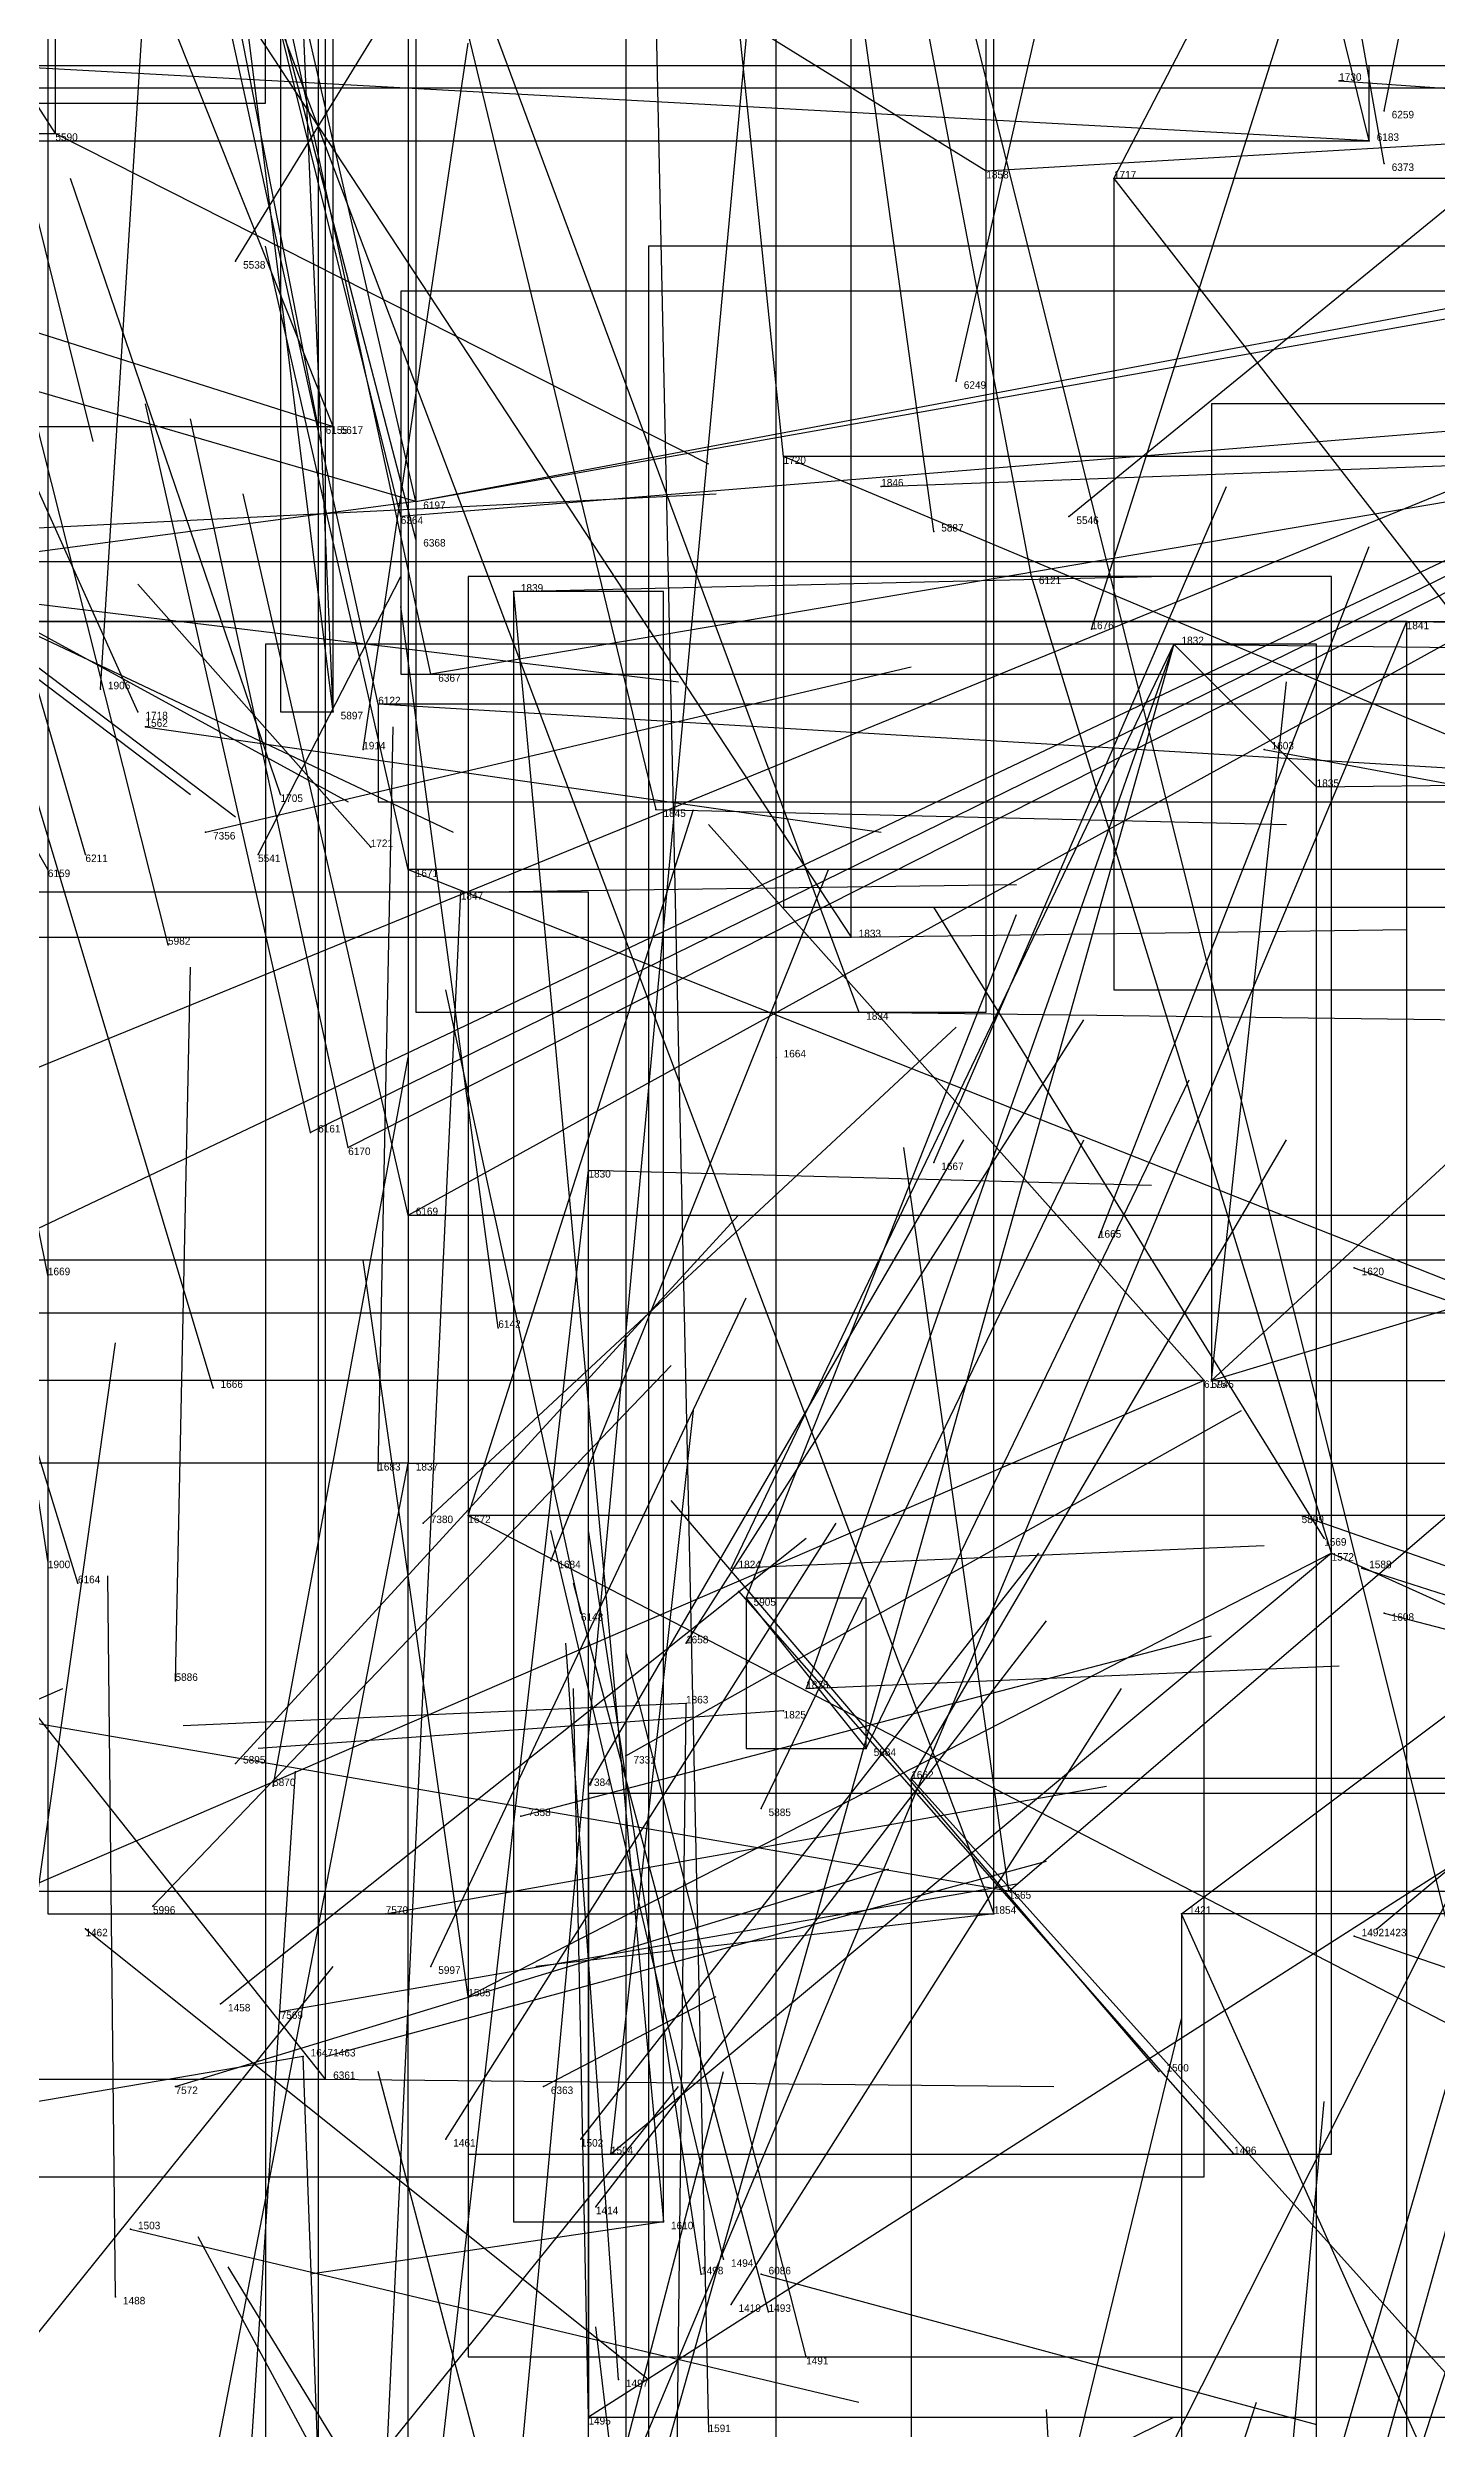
# Model space of a CAD drawing. Extents: x 59.1 to 70.8, y 600.3 to 605.1.
# Drawn here: x 67.501 to 67.686, y 603.9315 to 604.2484 of the extents above; entities that cross this region are included whole.
import ezdxf

# ---------------------------------------------------------------- set-up
doc = ezdxf.new("R2010")
doc.units = 0
for name, color, linetype in [('Clients', 3, 'CONTINUOUS'), ('Facilities', 3, 'CONTINUOUS'), ('Facilities_lines', 3, 'CONTINUOUS'), ('Min_max_boxes', 1, 'CONTINUOUS'), ('Normals', 1, 'CONTINUOUS'), ('Source_points', 5, 'CONTINUOUS'), ('Text', 3, 'CONTINUOUS')]:
    doc.layers.add(name, color=color, linetype=linetype)

msp = doc.modelspace()

# ---------------------------------------------------------------- linework, layer by layer
at = {"layer": 'Clients', "color": 5}
for p in [(67.626, 604.232, 448.669), (67.539, 604.198, 454.106), (67.599, 604.194, 452.53), (67.548, 604.186, 453.704), (67.55, 604.183, 453.836), (67.632, 604.178, 453.528), (67.682, 604.172, 448.595), (67.552, 604.165, 453.643), (67.545, 604.161, 453.554), (67.67, 604.15, 448.67), (67.582, 604.147, 448.517), (67.556, 604.136, 448.604), (67.608, 604.13, 448.652), (67.609, 604.12, 448.551), (67.536, 604.104, 453.734), (67.541, 604.102, 453.667), (67.573, 604.099, 448.597), (67.549, 604.06, 448.599), (67.592, 604.046, 448.539), (67.602, 604.03, 448.551), (67.586, 604.028, 448.605), (67.61, 604.022, 453.252), (67.616, 604.018, 452.025), (67.627, 604, 448.613), (67.652, 604, 451.957), (67.557, 603.989, 453.16), (67.535, 603.981, 448.577), (67.576, 603.968, 453.025), (67.583, 603.959, 448.525), (67.573, 603.933, 452.696)]:
    msp.add_point(p, dxfattribs=at)
at = {"layer": 'Facilities', "color": 3}
for p in [(67.673, 604.244, 452.931), (67.679, 604.24, 456.631), (67.502, 604.237, 454.388), (67.677, 604.236, 453.695), (67.679, 604.233, 453.54), (67.643, 604.231, 452.584), (67.526, 604.22, 455.859), (67.622, 604.204, 456.636), (67.537, 604.198, 453.641), (67.55, 604.188, 453.77), (67.612, 604.19, 448.672), (67.637, 604.186, 455.805), (67.619, 604.184, 453.448), (67.563, 604.176, 448.56), (67.64, 604.171, 452.465), (67.651, 604.169, 448.61), (67.508, 604.163, 449.257), (67.513, 604.16, 452.605), (67.539, 604.16, 453.466), (67.514, 604.158, 453.138), (67.543, 604.155, 449.267), (67.663, 604.155, 452.857), (67.532, 604.149, 452.535), (67.522, 604.144, 461.278), (67.506, 604.141, 453.944), (67.529, 604.141, 455.865), (67.544, 604.142, 452.839), (67.501, 604.139, 457.564), (67.549, 604.139, 452.462), (67.517, 604.129, 453.873), (67.598, 604.114, 452.38), (67.619, 604.1, 452.252), (67.549, 604.093, 453.598), (67.641, 604.09, 452.181), (67.501, 604.085, 452.452), (67.675, 604.086, 452.903), (67.561, 604.078, 453.465), (67.655, 604.071, 457.826), (67.656, 604.071, 453.343), (67.523, 604.07, 452.384), (67.545, 604.059, 452.31), (67.551, 604.052, 460.897), (67.557, 604.053, 452.238), (67.668, 604.053, 453.273), (67.671, 604.05, 453.208), (67.501, 604.047, 449.166), (67.568, 604.047, 452.167), (67.672, 604.048, 453.142), (67.676, 604.046, 452.878), (67.505, 604.044, 453.506), (67.594, 604.042, 453.321), (67.572, 604.04, 457.8), (67.679, 604.04, 452.812), (67.586, 604.036, 452.096), (67.518, 604.031, 453.368), (67.599, 604.027, 448.508), (67.526, 604.02, 453.3), (67.578, 604.021, 461.075), (67.531, 604.017, 453.232), (67.573, 604.017, 460.856), (67.596, 604.014, 453.254), (67.564, 604.013, 461.201), (67.515, 604.001, 453.326), (67.629, 604.003, 453.114), (67.506, 603.998, 452.288), (67.546, 604, 461.331), (67.678, 603.998, 451.98), (67.675, 603.997, 452.87), (67.552, 603.993, 453.277), (67.524, 603.988, 452.214), (67.532, 603.987, 461.458), (67.538, 603.981, 452.141), (67.649, 603.979, 452.849), (67.518, 603.977, 461.585), (67.538, 603.978, 454.902), (67.567, 603.977, 455.964), (67.554, 603.97, 452.071), (67.572, 603.97, 453.092), (67.659, 603.968, 452.975), (67.574, 603.961, 451.998), (67.512, 603.958, 453.096), (67.591, 603.954, 452.888), (67.588, 603.952, 452.954), (67.596, 603.952, 457.728), (67.51, 603.949, 452.518), (67.592, 603.948, 451.93), (67.597, 603.947, 452.824), (67.602, 603.941, 452.69), (67.577, 603.938, 452.548)]:
    msp.add_point(p, dxfattribs=at)
at = {"layer": 'Facilities_lines', "color": 3}
for p, q in [((67.393, 604.457, 448.368), (67.608, 604.13, 448.652)), ((67.578, 604.436, 448.602), (67.589, 603.931, 448.48)), ((67.578, 604.436, 448.602), (67.722, 603.86, 448.66)), ((67.502, 604.237, 454.388), (67.41, 604.38, 454.617)), ((67.501, 604.333, 448.516), (67.627, 604, 448.613)), ((67.539, 604.16, 453.466), (67.532, 604.321, 454.28)), ((67.538, 603.978, 454.902), (67.274, 604.31, 455.109)), ((67.537, 603.637, 448.45), (67.598, 604.292, 448.657)), ((67.55, 604.279, 448.488), (67.609, 604.12, 448.551)), ((67.55, 604.279, 448.488), (67.582, 604.147, 448.517)), ((67.55, 604.279, 448.488), (67.626, 604.232, 448.669)), ((67.315, 604.269, 454.536), (67.539, 604.198, 454.106)), ((67.549, 604.093, 453.598), (67.836, 604.251, 453.868)), ((67.826, 604.246, 453.934), (67.459, 604.096, 453.783)), ((67.826, 604.246, 453.934), (67.476, 604.08, 453.713)), ((67.677, 604.236, 453.695), (67.494, 604.246, 454.457)), ((67.826, 604.246, 453.934), (67.536, 604.104, 453.734)), ((67.826, 604.246, 453.934), (67.541, 604.102, 453.667)), ((67.55, 604.188, 453.77), (67.844, 604.243, 453.736)), ((67.55, 604.188, 453.77), (67.371, 604.24, 454.396)), ((67.55, 604.188, 453.77), (67.849, 604.241, 453.799)), ((67.643, 604.231, 452.584), (67.727, 604.123, 452.686)), ((67.581, 603.612, 448.53), (67.779, 604.222, 448.678)), ((67.794, 604.206, 453.577), (67.548, 604.186, 453.704)), ((67.794, 604.206, 453.577), (67.552, 604.165, 453.643)), ((67.656, 604.071, 453.343), (67.797, 604.201, 453.773)), ((67.742, 604.134, 452.586), (67.599, 604.194, 452.53)), ((67.55, 604.188, 453.77), (67.43, 604.172, 453.792)), ((67.55, 604.188, 453.77), (67.55, 604.183, 453.836)), ((67.563, 604.176, 448.56), (67.583, 603.959, 448.525)), ((67.672, 604.048, 453.142), (67.632, 604.178, 453.528)), ((67.531, 603.812, 448.486), (67.682, 604.172, 448.595)), ((67.651, 604.169, 448.61), (67.53, 603.739, 448.45)), ((67.651, 604.169, 448.61), (67.592, 604.046, 448.539)), ((67.651, 604.169, 448.61), (67.602, 604.03, 448.551)), ((67.651, 604.169, 448.61), (67.67, 604.15, 448.67)), ((67.581, 603.612, 448.53), (67.742, 604.165, 448.67)), ((67.763, 604.148, 453.381), (67.545, 604.161, 453.554)), ((67.549, 604.139, 452.462), (67.749, 604.06, 452.445)), ((67.541, 603.819, 448.504), (67.556, 604.136, 448.604)), ((67.656, 604.071, 453.343), (67.759, 604.102, 453.422)), ((67.541, 603.819, 448.504), (67.573, 604.099, 448.597)), ((67.629, 604.003, 453.114), (67.727, 604.087, 452.644)), ((67.655, 604.071, 457.826), (67.409, 603.965, 457.888)), ((67.456, 603.58, 448.463), (67.549, 604.06, 448.599)), ((67.557, 604.053, 452.238), (67.773, 603.941, 452.333)), ((67.672, 604.048, 453.142), (67.557, 603.989, 453.16)), ((67.672, 604.048, 453.142), (67.576, 603.968, 453.025)), ((67.594, 604.042, 453.321), (67.61, 604.022, 453.252)), ((67.629, 604.003, 453.114), (67.455, 604.033, 453.288)), ((67.581, 603.612, 448.53), (67.586, 604.028, 448.605)), ((67.803, 603.81, 451.97), (67.616, 604.018, 452.025)), ((67.703, 604.016, 452.677), (67.573, 603.933, 452.696)), ((67.754, 603.773, 452.006), (67.652, 604, 451.957)), ((67.541, 603.819, 448.504), (67.535, 603.981, 448.577))]:
    msp.add_line(p, q, dxfattribs=at)
at = {"layer": 'Min_max_boxes', "color": 1}
for p, q in [((67.608, 604.13, 448.368), (67.608, 604.457, 448.368)), ((67.608, 604.13, 448.652), (67.608, 604.457, 448.652)), ((67.578, 604.436, 448.48), (67.578, 603.86, 448.48)), ((67.578, 604.436, 448.66), (67.578, 603.86, 448.66)), ((67.502, 604.237, 454.388), (67.502, 604.38, 454.388)), ((67.502, 604.237, 454.617), (67.502, 604.38, 454.617)), ((67.55, 604.374, 448.445), (67.55, 604.12, 448.445)), ((67.55, 604.374, 448.669), (67.55, 604.12, 448.669)), ((67.626, 604.12, 448.445), (67.626, 604.374, 448.445)), ((67.626, 604.12, 448.669), (67.626, 604.374, 448.669)), ((67.539, 604.198, 454.106), (67.539, 604.351, 454.106)), ((67.539, 604.198, 454.536), (67.539, 604.351, 454.536)), ((67.501, 604.333, 448.516), (67.501, 604, 448.516)), ((67.501, 604.333, 448.613), (67.501, 604, 448.613)), ((67.627, 604, 448.516), (67.627, 604.333, 448.516)), ((67.627, 604, 448.613), (67.627, 604.333, 448.613)), ((67.53, 604.241, 454.187), (67.53, 604.321, 454.187)), ((67.53, 604.241, 454.321), (67.53, 604.321, 454.321)), ((67.532, 604.321, 453.466), (67.532, 604.16, 453.466)), ((67.532, 604.321, 454.28), (67.532, 604.16, 454.28)), ((67.539, 604.16, 453.466), (67.539, 604.321, 453.466)), ((67.539, 604.16, 454.28), (67.539, 604.321, 454.28)), ((67.538, 603.978, 454.902), (67.538, 604.31, 454.902)), ((67.538, 603.978, 455.109), (67.538, 604.31, 455.109)), ((67.537, 604.292, 448.45), (67.537, 603.637, 448.45)), ((67.537, 604.292, 448.657), (67.537, 603.637, 448.657)), ((67.598, 603.637, 448.45), (67.598, 604.292, 448.45)), ((67.598, 603.637, 448.657), (67.598, 604.292, 448.657)), ((67.549, 604.251, 453.598), (67.549, 604.093, 453.598)), ((67.549, 604.251, 453.868), (67.549, 604.093, 453.868)), ((67.826, 604.246, 453.667), (67.459, 604.246, 453.667)), ((67.826, 604.246, 453.934), (67.459, 604.246, 453.934)), ((67.677, 604.246, 453.695), (67.494, 604.246, 453.695)), ((67.677, 604.246, 454.457), (67.494, 604.246, 454.457)), ((67.677, 604.236, 453.695), (67.677, 604.246, 453.695)), ((67.677, 604.236, 454.457), (67.677, 604.246, 454.457)), ((67.677, 604.246, 453.695), (67.677, 604.246, 454.457)), ((67.849, 604.243, 453.736), (67.371, 604.243, 453.736)), ((67.849, 604.243, 454.396), (67.371, 604.243, 454.396)), ((67.368, 604.241, 454.187), (67.53, 604.241, 454.187)), ((67.368, 604.241, 454.321), (67.53, 604.241, 454.321)), ((67.53, 604.241, 454.187), (67.53, 604.241, 454.321)), ((67.41, 604.237, 454.388), (67.502, 604.237, 454.388)), ((67.41, 604.237, 454.617), (67.502, 604.237, 454.617)), ((67.494, 604.236, 453.695), (67.677, 604.236, 453.695)), ((67.494, 604.236, 454.457), (67.677, 604.236, 454.457)), ((67.502, 604.237, 454.388), (67.502, 604.237, 454.617)), ((67.677, 604.236, 453.695), (67.677, 604.236, 454.457)), ((67.727, 604.231, 452.584), (67.643, 604.231, 452.584)), ((67.643, 604.231, 452.584), (67.643, 604.123, 452.584)), ((67.727, 604.231, 452.686), (67.643, 604.231, 452.686)), ((67.643, 604.231, 452.686), (67.643, 604.123, 452.686)), ((67.643, 604.231, 452.584), (67.643, 604.231, 452.686)), ((67.81, 604.222, 448.53), (67.581, 604.222, 448.53)), ((67.581, 604.222, 448.53), (67.581, 603.612, 448.53)), ((67.81, 604.222, 448.678), (67.581, 604.222, 448.678)), ((67.581, 604.222, 448.678), (67.581, 603.612, 448.678)), ((67.581, 604.222, 448.53), (67.581, 604.222, 448.678)), ((67.825, 604.216, 453.577), (67.548, 604.216, 453.577)), ((67.548, 604.216, 453.577), (67.548, 604.165, 453.577)), ((67.825, 604.216, 453.78), (67.548, 604.216, 453.78)), ((67.548, 604.216, 453.78), (67.548, 604.165, 453.78)), ((67.548, 604.216, 453.577), (67.548, 604.216, 453.78)), ((67.797, 604.201, 453.343), (67.656, 604.201, 453.343)), ((67.656, 604.201, 453.343), (67.656, 604.071, 453.343)), ((67.797, 604.201, 453.773), (67.656, 604.201, 453.773)), ((67.656, 604.201, 453.773), (67.656, 604.071, 453.773)), ((67.656, 604.201, 453.343), (67.656, 604.201, 453.773)), ((67.315, 604.198, 454.106), (67.539, 604.198, 454.106)), ((67.315, 604.198, 454.536), (67.539, 604.198, 454.536)), ((67.539, 604.198, 454.106), (67.539, 604.198, 454.536)), ((67.742, 604.194, 452.53), (67.599, 604.194, 452.53)), ((67.599, 604.194, 452.53), (67.599, 604.134, 452.53)), ((67.742, 604.194, 452.586), (67.599, 604.194, 452.586)), ((67.599, 604.194, 452.586), (67.599, 604.134, 452.586)), ((67.599, 604.194, 452.53), (67.599, 604.194, 452.586)), ((67.391, 604.18, 453.675), (67.876, 604.18, 453.675)), ((67.391, 604.18, 454.215), (67.876, 604.18, 454.215)), ((67.672, 604.178, 453.025), (67.557, 604.178, 453.025)), ((67.557, 604.178, 453.025), (67.557, 603.968, 453.025)), ((67.672, 604.178, 453.528), (67.557, 604.178, 453.528)), ((67.557, 604.178, 453.528), (67.557, 603.968, 453.528)), ((67.557, 604.178, 453.025), (67.557, 604.178, 453.528)), ((67.583, 604.176, 448.525), (67.563, 604.176, 448.525)), ((67.563, 604.176, 448.525), (67.563, 603.959, 448.525)), ((67.583, 604.176, 448.56), (67.563, 604.176, 448.56)), ((67.563, 604.176, 448.56), (67.563, 603.959, 448.56)), ((67.563, 604.176, 448.525), (67.563, 604.176, 448.56)), ((67.583, 603.959, 448.525), (67.583, 604.176, 448.525)), ((67.583, 603.959, 448.56), (67.583, 604.176, 448.56)), ((67.583, 604.176, 448.525), (67.583, 604.176, 448.56)), ((67.672, 603.968, 453.025), (67.672, 604.178, 453.025)), ((67.672, 603.968, 453.528), (67.672, 604.178, 453.528)), ((67.672, 604.178, 453.025), (67.672, 604.178, 453.528)), ((67.682, 604.172, 448.486), (67.139, 604.172, 448.486)), ((67.682, 604.172, 448.595), (67.139, 604.172, 448.595)), ((67.371, 604.172, 453.736), (67.849, 604.172, 453.736)), ((67.371, 604.172, 454.396), (67.849, 604.172, 454.396)), ((67.682, 603.812, 448.486), (67.682, 604.172, 448.486)), ((67.682, 603.812, 448.595), (67.682, 604.172, 448.595)), ((67.682, 604.172, 448.486), (67.682, 604.172, 448.595)), ((67.67, 604.169, 448.45), (67.53, 604.169, 448.45)), ((67.53, 604.169, 448.45), (67.53, 603.739, 448.45)), ((67.67, 604.169, 448.67), (67.53, 604.169, 448.67)), ((67.53, 604.169, 448.67), (67.53, 603.739, 448.67)), ((67.53, 604.169, 448.45), (67.53, 604.169, 448.67)), ((67.67, 603.739, 448.45), (67.67, 604.169, 448.45)), ((67.67, 603.739, 448.67), (67.67, 604.169, 448.67)), ((67.67, 604.169, 448.45), (67.67, 604.169, 448.67)), ((67.548, 604.165, 453.577), (67.825, 604.165, 453.577)), ((67.548, 604.165, 453.78), (67.825, 604.165, 453.78)), ((67.548, 604.165, 453.577), (67.548, 604.165, 453.78)), ((67.532, 604.16, 453.466), (67.539, 604.16, 453.466)), ((67.532, 604.16, 454.28), (67.539, 604.16, 454.28)), ((67.532, 604.16, 453.466), (67.532, 604.16, 454.28)), ((67.539, 604.16, 453.466), (67.539, 604.16, 454.28)), ((67.763, 604.161, 453.381), (67.545, 604.161, 453.381)), ((67.545, 604.161, 453.381), (67.545, 604.148, 453.381)), ((67.763, 604.161, 453.554), (67.545, 604.161, 453.554)), ((67.545, 604.161, 453.554), (67.545, 604.148, 453.554)), ((67.545, 604.161, 453.381), (67.545, 604.161, 453.554)), ((67.545, 604.148, 453.381), (67.763, 604.148, 453.381)), ((67.545, 604.148, 453.554), (67.763, 604.148, 453.554)), ((67.545, 604.148, 453.381), (67.545, 604.148, 453.554)), ((67.749, 604.139, 452.445), (67.549, 604.139, 452.445)), ((67.549, 604.139, 452.445), (67.549, 604.06, 452.445)), ((67.749, 604.139, 452.462), (67.549, 604.139, 452.462)), ((67.549, 604.139, 452.462), (67.549, 604.06, 452.462)), ((67.549, 604.139, 452.445), (67.549, 604.139, 452.462)), ((67.573, 604.136, 448.491), (67.324, 604.136, 448.491)), ((67.573, 604.136, 448.604), (67.324, 604.136, 448.604)), ((67.573, 603.788, 448.491), (67.573, 604.136, 448.491)), ((67.573, 603.788, 448.604), (67.573, 604.136, 448.604)), ((67.573, 604.136, 448.491), (67.573, 604.136, 448.604)), ((67.599, 604.134, 452.53), (67.742, 604.134, 452.53)), ((67.599, 604.134, 452.586), (67.742, 604.134, 452.586)), ((67.599, 604.134, 452.53), (67.599, 604.134, 452.586)), ((67.393, 604.13, 448.368), (67.608, 604.13, 448.368)), ((67.393, 604.13, 448.652), (67.608, 604.13, 448.652)), ((67.608, 604.13, 448.368), (67.608, 604.13, 448.652)), ((67.643, 604.123, 452.584), (67.727, 604.123, 452.584)), ((67.643, 604.123, 452.686), (67.727, 604.123, 452.686)), ((67.643, 604.123, 452.584), (67.643, 604.123, 452.686)), ((67.55, 604.12, 448.445), (67.626, 604.12, 448.445)), ((67.55, 604.12, 448.669), (67.626, 604.12, 448.669)), ((67.55, 604.12, 448.445), (67.55, 604.12, 448.669)), ((67.626, 604.12, 448.445), (67.626, 604.12, 448.669)), ((67.549, 604.093, 453.598), (67.836, 604.093, 453.598)), ((67.549, 604.093, 453.868), (67.836, 604.093, 453.868)), ((67.549, 604.093, 453.598), (67.549, 604.093, 453.868)), ((67.727, 604.087, 452.644), (67.455, 604.087, 452.644)), ((67.727, 604.087, 453.288), (67.455, 604.087, 453.288)), ((67.459, 604.08, 453.667), (67.826, 604.08, 453.667)), ((67.459, 604.08, 453.934), (67.826, 604.08, 453.934)), ((67.655, 604.071, 457.826), (67.409, 604.071, 457.826)), ((67.655, 604.071, 457.888), (67.409, 604.071, 457.888)), ((67.655, 603.965, 457.826), (67.655, 604.071, 457.826)), ((67.655, 603.965, 457.888), (67.655, 604.071, 457.888)), ((67.655, 604.071, 457.826), (67.655, 604.071, 457.888)), ((67.656, 604.071, 453.343), (67.797, 604.071, 453.343)), ((67.656, 604.071, 453.773), (67.797, 604.071, 453.773)), ((67.656, 604.071, 453.343), (67.656, 604.071, 453.773)), ((67.549, 604.06, 448.463), (67.279, 604.06, 448.463)), ((67.549, 604.06, 448.599), (67.279, 604.06, 448.599)), ((67.549, 603.58, 448.463), (67.549, 604.06, 448.463)), ((67.549, 603.58, 448.599), (67.549, 604.06, 448.599)), ((67.549, 604.06, 448.463), (67.549, 604.06, 448.599)), ((67.549, 604.06, 452.445), (67.749, 604.06, 452.445)), ((67.549, 604.06, 452.462), (67.749, 604.06, 452.462)), ((67.549, 604.06, 452.445), (67.549, 604.06, 452.462)), ((67.773, 604.053, 452.238), (67.557, 604.053, 452.238)), ((67.557, 604.053, 452.238), (67.557, 603.941, 452.238)), ((67.773, 604.053, 452.333), (67.557, 604.053, 452.333)), ((67.557, 604.053, 452.333), (67.557, 603.941, 452.333)), ((67.557, 604.053, 452.238), (67.557, 604.053, 452.333)), ((67.61, 604.042, 453.252), (67.594, 604.042, 453.252)), ((67.594, 604.042, 453.252), (67.594, 604.022, 453.252)), ((67.61, 604.042, 453.321), (67.594, 604.042, 453.321)), ((67.594, 604.042, 453.321), (67.594, 604.022, 453.321)), ((67.594, 604.042, 453.252), (67.594, 604.042, 453.321)), ((67.61, 604.022, 453.252), (67.61, 604.042, 453.252)), ((67.61, 604.022, 453.321), (67.61, 604.042, 453.321)), ((67.61, 604.042, 453.252), (67.61, 604.042, 453.321)), ((67.594, 604.022, 453.252), (67.61, 604.022, 453.252)), ((67.594, 604.022, 453.321), (67.61, 604.022, 453.321)), ((67.594, 604.022, 453.252), (67.594, 604.022, 453.321)), ((67.61, 604.022, 453.252), (67.61, 604.022, 453.321)), ((67.803, 604.018, 451.97), (67.616, 604.018, 451.97)), ((67.616, 604.018, 451.97), (67.616, 603.81, 451.97)), ((67.803, 604.018, 452.025), (67.616, 604.018, 452.025)), ((67.616, 604.018, 452.025), (67.616, 603.81, 452.025)), ((67.616, 604.018, 451.97), (67.616, 604.018, 452.025)), ((67.703, 604.016, 452.677), (67.573, 604.016, 452.677)), ((67.573, 604.016, 452.677), (67.573, 603.933, 452.677)), ((67.703, 604.016, 452.696), (67.573, 604.016, 452.696)), ((67.573, 604.016, 452.696), (67.573, 603.933, 452.696)), ((67.573, 604.016, 452.677), (67.573, 604.016, 452.696)), ((67.455, 604.003, 452.644), (67.727, 604.003, 452.644)), ((67.455, 604.003, 453.288), (67.727, 604.003, 453.288)), ((67.501, 604, 448.516), (67.627, 604, 448.516)), ((67.501, 604, 448.613), (67.627, 604, 448.613)), ((67.501, 604, 448.516), (67.501, 604, 448.613)), ((67.627, 604, 448.516), (67.627, 604, 448.613)), ((67.754, 604, 451.957), (67.652, 604, 451.957)), ((67.652, 604, 451.957), (67.652, 603.773, 451.957)), ((67.754, 604, 452.006), (67.652, 604, 452.006)), ((67.652, 604, 452.006), (67.652, 603.773, 452.006)), ((67.652, 604, 451.957), (67.652, 604, 452.006)), ((67.274, 603.978, 454.902), (67.538, 603.978, 454.902)), ((67.274, 603.978, 455.109), (67.538, 603.978, 455.109)), ((67.538, 603.978, 454.902), (67.538, 603.978, 455.109)), ((67.557, 603.968, 453.025), (67.672, 603.968, 453.025)), ((67.557, 603.968, 453.528), (67.672, 603.968, 453.528)), ((67.557, 603.968, 453.025), (67.557, 603.968, 453.528)), ((67.672, 603.968, 453.025), (67.672, 603.968, 453.528)), ((67.409, 603.965, 457.826), (67.655, 603.965, 457.826)), ((67.409, 603.965, 457.888), (67.655, 603.965, 457.888)), ((67.655, 603.965, 457.826), (67.655, 603.965, 457.888)), ((67.563, 603.959, 448.525), (67.583, 603.959, 448.525)), ((67.563, 603.959, 448.56), (67.583, 603.959, 448.56)), ((67.563, 603.959, 448.525), (67.563, 603.959, 448.56)), ((67.583, 603.959, 448.525), (67.583, 603.959, 448.56)), ((67.557, 603.941, 452.238), (67.773, 603.941, 452.238)), ((67.557, 603.941, 452.333), (67.773, 603.941, 452.333)), ((67.557, 603.941, 452.238), (67.557, 603.941, 452.333)), ((67.573, 603.933, 452.677), (67.703, 603.933, 452.677)), ((67.573, 603.933, 452.696), (67.703, 603.933, 452.696)), ((67.573, 603.933, 452.677), (67.573, 603.933, 452.696))]:
    msp.add_line(p, q, dxfattribs=at)
at = {"layer": 'Normals', "color": 1}
for p, q in [((67.677, 604.236, 453.695), (67.653, 604.333, 453.684)), ((67.679, 604.233, 453.54), (67.662, 604.329, 453.517)), ((67.679, 604.24, 456.631), (67.697, 604.33, 456.591)), ((67.643, 604.231, 452.584), (67.684, 604.31, 452.538)), ((67.526, 604.22, 455.859), (67.577, 604.303, 455.883)), ((67.622, 604.204, 456.636), (67.643, 604.296, 456.602)), ((67.537, 604.198, 453.641), (67.518, 604.295, 453.626)), ((67.539, 604.198, 454.106), (67.503, 604.288, 454.083)), ((67.548, 604.186, 453.704), (67.524, 604.283, 453.694)), ((67.55, 604.188, 453.77), (67.528, 604.284, 453.756)), ((67.599, 604.194, 452.53), (67.59, 604.281, 452.481)), ((67.55, 604.183, 453.836), (67.525, 604.279, 453.82)), ((67.619, 604.184, 453.448), (67.606, 604.278, 453.417)), ((67.632, 604.178, 453.528), (67.614, 604.273, 453.503)), ((67.552, 604.165, 453.643), (67.531, 604.262, 453.63)), ((67.508, 604.163, 449.257), (67.514, 604.258, 449.227)), ((67.492, 604.256, 452.808), (67.507, 604.196, 452.887)), ((67.545, 604.161, 453.554), (67.524, 604.257, 453.534)), ((67.539, 604.16, 453.466), (67.527, 604.256, 453.441)), ((67.64, 604.171, 452.465), (67.666, 604.253, 452.414)), ((67.543, 604.155, 449.267), (67.557, 604.249, 449.235)), ((67.637, 604.186, 455.805), (67.713, 604.248, 455.789)), ((67.513, 604.16, 452.605), (67.476, 604.242, 452.562)), ((67.673, 604.244, 452.931), (67.772, 604.237, 452.921)), ((67.502, 604.237, 454.388), (67.589, 604.193, 454.411)), ((67.626, 604.232, 448.669), (67.711, 604.237, 448.617)), ((67.506, 604.141, 453.944), (67.479, 604.234, 453.92)), ((67.532, 604.149, 452.535), (67.504, 604.231, 452.485)), ((67.517, 604.129, 453.873), (67.493, 604.224, 453.854)), ((67.549, 604.139, 452.462), (67.53, 604.222, 452.409)), ((67.598, 604.114, 452.38), (67.598, 604.211, 452.355)), ((67.442, 604.208, 454.433), (67.52, 604.149, 454.452)), ((67.448, 604.205, 454.363), (67.526, 604.146, 454.384)), ((67.536, 604.104, 453.734), (67.514, 604.201, 453.723)), ((67.541, 604.102, 453.667), (67.52, 604.199, 453.656)), ((67.455, 604.195, 454.293), (67.541, 604.148, 454.311)), ((67.612, 604.19, 448.672), (67.694, 604.193, 448.614)), ((67.501, 604.139, 457.564), (67.473, 604.188, 457.647)), ((67.49, 604.184, 461.441), (67.59, 604.189, 461.436)), ((67.549, 604.093, 453.598), (67.527, 604.189, 453.579)), ((67.619, 604.1, 452.252), (67.658, 604.19, 452.233)), ((67.466, 604.186, 454.225), (67.555, 604.144, 454.242)), ((67.641, 604.09, 452.181), (67.677, 604.182, 452.162)), ((67.486, 604.176, 453.206), (67.585, 604.164, 453.212)), ((67.544, 604.142, 452.839), (67.513, 604.177, 452.927)), ((67.529, 604.141, 455.865), (67.548, 604.178, 455.956)), ((67.563, 604.176, 448.56), (67.648, 604.178, 448.507)), ((67.501, 604.085, 452.452), (67.483, 604.174, 452.41)), ((67.561, 604.078, 453.465), (67.548, 604.174, 453.438)), ((67.682, 604.172, 448.595), (67.765, 604.171, 448.54)), ((67.651, 604.169, 448.61), (67.734, 604.168, 448.555)), ((67.522, 604.144, 461.278), (67.616, 604.166, 461.252)), ((67.656, 604.071, 453.343), (67.666, 604.164, 453.308)), ((67.523, 604.07, 452.384), (67.496, 604.16, 452.349)), ((67.514, 604.158, 453.138), (67.612, 604.144, 453.149)), ((67.545, 604.059, 452.31), (67.547, 604.158, 452.294)), ((67.663, 604.155, 452.857), (67.76, 604.137, 452.873)), ((67.67, 604.15, 448.67), (67.746, 604.151, 448.606)), ((67.557, 604.053, 452.238), (67.587, 604.147, 452.226)), ((67.582, 604.147, 448.517), (67.666, 604.145, 448.462)), ((67.501, 604.047, 449.166), (67.486, 604.146, 449.173)), ((67.655, 604.071, 457.826), (67.589, 604.145, 457.837)), ((67.568, 604.047, 452.167), (67.605, 604.139, 452.155)), ((67.505, 604.044, 453.506), (67.477, 604.135, 453.477)), ((67.556, 604.136, 448.604), (67.63, 604.137, 448.537)), ((67.671, 604.05, 453.208), (67.619, 604.134, 453.189)), ((67.594, 604.042, 453.321), (67.63, 604.133, 453.298)), ((67.608, 604.13, 448.652), (67.682, 604.131, 448.585)), ((67.518, 604.031, 453.368), (67.52, 604.126, 453.336)), ((67.572, 604.04, 457.8), (67.554, 604.123, 457.852)), ((67.586, 604.036, 452.096), (67.639, 604.119, 452.081)), ((67.609, 604.12, 448.551), (67.69, 604.119, 448.492)), ((67.551, 604.052, 460.897), (67.622, 604.118, 460.874)), ((67.531, 604.017, 453.232), (67.549, 604.114, 453.214)), ((67.61, 604.022, 453.252), (67.653, 604.111, 453.238)), ((67.573, 604.017, 460.856), (67.623, 604.103, 460.857)), ((67.596, 604.014, 453.254), (67.639, 604.103, 453.24)), ((67.616, 604.018, 452.025), (67.666, 604.103, 452.006)), ((67.629, 604.003, 453.114), (67.615, 604.102, 453.116)), ((67.573, 604.099, 448.597), (67.648, 604.097, 448.53)), ((67.526, 604.02, 453.3), (67.593, 604.093, 453.289)), ((67.557, 603.989, 453.16), (67.543, 604.087, 453.147)), ((67.675, 604.086, 452.903), (67.769, 604.053, 452.914)), ((67.552, 603.993, 453.277), (67.594, 604.082, 453.257)), ((67.496, 603.977, 452.948), (67.51, 604.076, 452.95)), ((67.515, 604.001, 453.326), (67.584, 604.073, 453.315)), ((67.576, 603.968, 453.025), (67.587, 604.067, 453.025)), ((67.578, 604.021, 461.075), (67.66, 604.067, 461.041)), ((67.678, 603.998, 451.98), (67.755, 604.062, 451.974)), ((67.549, 604.06, 448.599), (67.491, 604.06, 448.68)), ((67.652, 604, 451.957), (67.732, 604.06, 451.95)), ((67.649, 603.979, 452.849), (67.584, 604.055, 452.846)), ((67.554, 603.97, 452.071), (67.606, 604.052, 452.047)), ((67.668, 604.053, 453.273), (67.76, 604.021, 453.296)), ((67.524, 603.988, 452.214), (67.602, 604.05, 452.218)), ((67.591, 603.954, 452.888), (67.568, 604.051, 452.888)), ((67.588, 603.952, 452.954), (67.573, 604.051, 452.96)), ((67.592, 604.046, 448.539), (67.663, 604.049, 448.469)), ((67.572, 603.97, 453.092), (67.633, 604.048, 453.105)), ((67.672, 604.048, 453.142), (67.763, 604.007, 453.149)), ((67.676, 604.046, 452.878), (67.77, 604.016, 452.895)), ((67.51, 603.949, 452.518), (67.509, 604.045, 452.491)), ((67.597, 603.947, 452.824), (67.571, 604.044, 452.821)), ((67.659, 603.968, 452.975), (67.593, 604.043, 452.976)), ((67.574, 603.961, 451.998), (67.634, 604.039, 451.983)), ((67.679, 604.04, 452.812), (67.776, 604.015, 452.818)), ((67.564, 604.013, 461.201), (67.656, 604.037, 461.169)), ((67.577, 603.938, 452.548), (67.57, 604.036, 452.532)), ((67.602, 603.941, 452.69), (67.578, 604.035, 452.667)), ((67.602, 604.03, 448.551), (67.673, 604.033, 448.481)), ((67.421, 603.994, 461.853), (67.503, 604.03, 461.898)), ((67.573, 603.933, 452.696), (67.571, 604.03, 452.673)), ((67.592, 603.948, 451.93), (67.644, 604.03, 451.909)), ((67.586, 604.028, 448.605), (67.519, 604.025, 448.679)), ((67.599, 604.027, 448.508), (67.529, 604.022, 448.579)), ((67.528, 603.927, 452.446), (67.534, 604.019, 452.407)), ((67.546, 604, 461.331), (67.642, 604.017, 461.31)), ((67.518, 603.977, 461.585), (67.613, 604.006, 461.598)), ((67.532, 603.987, 461.458), (67.63, 604.004, 461.467)), ((67.538, 603.981, 452.141), (67.634, 604.007, 452.153)), ((67.646, 603.92, 451.788), (67.688, 604.003, 451.75)), ((67.506, 603.998, 452.288), (67.581, 603.938, 452.315)), ((67.627, 604, 448.613), (67.566, 603.993, 448.692)), ((67.675, 603.997, 452.87), (67.769, 603.965, 452.884)), ((67.481, 603.921, 462.528), (67.539, 603.993, 462.566)), ((67.567, 603.977, 455.964), (67.59, 603.989, 456.06)), ((67.632, 603.904, 452.487), (67.652, 603.986, 452.434)), ((67.535, 603.981, 448.577), (67.488, 603.973, 448.665)), ((67.569, 603.888, 458.248), (67.545, 603.979, 458.282)), ((67.566, 603.883, 452.307), (67.591, 603.979, 452.298)), ((67.522, 603.899, 462.193), (67.585, 603.977, 462.191)), ((67.538, 603.978, 454.902), (67.635, 603.977, 454.925)), ((67.662, 603.876, 460.308), (67.671, 603.975, 460.301)), ((67.668, 603.889, 452.464), (67.692, 603.975, 452.419)), ((67.512, 603.958, 453.096), (67.609, 603.935, 453.107)), ((67.562, 603.881, 451.995), (67.521, 603.957, 451.945)), ((67.583, 603.959, 448.525), (67.536, 603.952, 448.613)), ((67.571, 603.878, 451.919), (67.525, 603.953, 451.872)), ((67.596, 603.952, 457.728), (67.67, 603.932, 457.793)), ((67.583, 603.869, 451.848), (67.574, 603.945, 451.784)), ((67.631, 603.84, 460.413), (67.662, 603.935, 460.417)), ((67.561, 603.889, 452.243), (67.651, 603.933, 452.248)), ((67.64, 603.835, 460.075), (67.634, 603.934, 460.062))]:
    msp.add_line(p, q, dxfattribs=at)
at = {"layer": 'Source_points', "color": 5}
for p in [(67.673, 604.244, 452.931), (67.679, 604.24, 456.631), (67.502, 604.237, 454.388), (67.677, 604.236, 453.695), (67.679, 604.233, 453.54), (67.626, 604.232, 448.669), (67.643, 604.231, 452.584), (67.526, 604.22, 455.859), (67.622, 604.204, 456.636), (67.537, 604.198, 453.641), (67.539, 604.198, 454.106), (67.599, 604.194, 452.53), (67.55, 604.188, 453.77), (67.612, 604.19, 448.672), (67.548, 604.186, 453.704), (67.637, 604.186, 455.805), (67.55, 604.183, 453.836), (67.619, 604.184, 453.448), (67.563, 604.176, 448.56), (67.632, 604.178, 453.528), (67.682, 604.172, 448.595), (67.64, 604.171, 452.465), (67.651, 604.169, 448.61), (67.508, 604.163, 449.257), (67.552, 604.165, 453.643), (67.513, 604.16, 452.605), (67.539, 604.16, 453.466), (67.545, 604.161, 453.554), (67.514, 604.158, 453.138), (67.543, 604.155, 449.267), (67.663, 604.155, 452.857), (67.67, 604.15, 448.67), (67.532, 604.149, 452.535), (67.582, 604.147, 448.517), (67.522, 604.144, 461.278), (67.506, 604.141, 453.944), (67.529, 604.141, 455.865), (67.544, 604.142, 452.839), (67.501, 604.139, 457.564), (67.549, 604.139, 452.462), (67.556, 604.136, 448.604), (67.517, 604.129, 453.873), (67.608, 604.13, 448.652), (67.609, 604.12, 448.551), (67.598, 604.114, 452.38), (67.536, 604.104, 453.734), (67.541, 604.102, 453.667), (67.619, 604.1, 452.252), (67.573, 604.099, 448.597), (67.549, 604.093, 453.598), (67.641, 604.09, 452.181), (67.501, 604.085, 452.452), (67.675, 604.086, 452.903), (67.561, 604.078, 453.465), (67.655, 604.071, 457.826), (67.656, 604.071, 453.343), (67.523, 604.07, 452.384), (67.545, 604.059, 452.31), (67.549, 604.06, 448.599), (67.551, 604.052, 460.897), (67.557, 604.053, 452.238), (67.668, 604.053, 453.273), (67.671, 604.05, 453.208), (67.501, 604.047, 449.166), (67.568, 604.047, 452.167), (67.592, 604.046, 448.539), (67.672, 604.048, 453.142), (67.676, 604.046, 452.878), (67.505, 604.044, 453.506), (67.594, 604.042, 453.321), (67.572, 604.04, 457.8), (67.679, 604.04, 452.812), (67.586, 604.036, 452.096), (67.518, 604.031, 453.368), (67.602, 604.03, 448.551), (67.586, 604.028, 448.605), (67.599, 604.027, 448.508), (67.526, 604.02, 453.3), (67.578, 604.021, 461.075), (67.61, 604.022, 453.252), (67.531, 604.017, 453.232), (67.573, 604.017, 460.856), (67.616, 604.018, 452.025), (67.596, 604.014, 453.254), (67.564, 604.013, 461.201), (67.515, 604.001, 453.326), (67.629, 604.003, 453.114), (67.506, 603.998, 452.288), (67.546, 604, 461.331), (67.627, 604, 448.613), (67.652, 604, 451.957), (67.678, 603.998, 451.98), (67.675, 603.997, 452.87), (67.552, 603.993, 453.277), (67.557, 603.989, 453.16), (67.524, 603.988, 452.214), (67.532, 603.987, 461.458), (67.535, 603.981, 448.577), (67.538, 603.981, 452.141), (67.649, 603.979, 452.849), (67.518, 603.977, 461.585), (67.538, 603.978, 454.902), (67.567, 603.977, 455.964), (67.554, 603.97, 452.071), (67.572, 603.97, 453.092), (67.576, 603.968, 453.025), (67.659, 603.968, 452.975), (67.574, 603.961, 451.998), (67.512, 603.958, 453.096), (67.583, 603.959, 448.525), (67.591, 603.954, 452.888), (67.588, 603.952, 452.954), (67.596, 603.952, 457.728), (67.51, 603.949, 452.518), (67.592, 603.948, 451.93), (67.597, 603.947, 452.824), (67.602, 603.941, 452.69), (67.577, 603.938, 452.548), (67.573, 603.933, 452.696)]:
    msp.add_point(p, dxfattribs=at)

# ---------------------------------------------------------------- texts
at = {"layer": 'Text', "color": 3}
for s, p in [('1730', (67.673, 604.244, 452.931)), ('6259', (67.68, 604.239, 456.631)), ('5590', (67.502, 604.236, 454.388)), ('6183', (67.678, 604.236, 453.695)), ('6373', (67.68, 604.232, 453.54)), ('1858', (67.626, 604.231, 448.669)), ('1717', (67.643, 604.231, 452.584)), ('5538', (67.527, 604.219, 455.859)), ('6249', (67.623, 604.203, 456.636)), ('6155', (67.538, 604.197, 453.641)), ('5617', (67.54, 604.197, 454.106)), ('1720', (67.599, 604.193, 452.53)), ('1846', (67.612, 604.19, 448.672)), ('6197', (67.551, 604.187, 453.77)), ('6364', (67.548, 604.185, 453.704)), ('5887', (67.62, 604.184, 453.448)), ('5546', (67.638, 604.185, 455.805)), ('6368', (67.551, 604.182, 453.836)), ('1839', (67.564, 604.176, 448.56)), ('6121', (67.633, 604.177, 453.528)), ('1676', (67.64, 604.171, 452.465)), ('1841', (67.682, 604.171, 448.595)), ('1832', (67.652, 604.169, 448.61)), ('1906', (67.509, 604.163, 449.257)), ('6367', (67.553, 604.164, 453.643)), ('1718', (67.514, 604.159, 452.605)), ('5897', (67.54, 604.159, 453.466)), ('6122', (67.545, 604.161, 453.554)), ('1562', (67.514, 604.158, 453.138)), ('1914', (67.543, 604.155, 449.267)), ('1603', (67.664, 604.155, 452.857)), ('1835', (67.67, 604.15, 448.67)), ('1705', (67.532, 604.148, 452.535)), ('1845', (67.583, 604.146, 448.517)), ('7356', (67.523, 604.143, 461.278)), ('6211', (67.506, 604.14, 453.944)), ('5541', (67.529, 604.14, 455.865)), ('1721', (67.544, 604.142, 452.839)), ('6159', (67.501, 604.138, 457.564)), ('1671', (67.55, 604.138, 452.462)), ('1847', (67.556, 604.135, 448.604)), ('1833', (67.609, 604.13, 448.652)), ('5982', (67.517, 604.129, 453.873)), ('1834', (67.61, 604.119, 448.551)), ('1664', (67.599, 604.114, 452.38)), ('6161', (67.537, 604.104, 453.734)), ('6170', (67.541, 604.101, 453.667)), ('1667', (67.62, 604.099, 452.252)), ('1830', (67.573, 604.098, 448.597)), ('6169', (67.55, 604.093, 453.598)), ('1665', (67.641, 604.09, 452.181)), ('1669', (67.501, 604.085, 452.452)), ('1620', (67.676, 604.085, 452.903)), ('6142', (67.561, 604.078, 453.465)), ('1666', (67.524, 604.07, 452.384)), ('6175', (67.655, 604.07, 457.826)), ('5945', (67.656, 604.07, 453.343)), ('1683', (67.545, 604.059, 452.31)), ('1837', (67.55, 604.059, 448.599)), ('7380', (67.552, 604.052, 460.897)), ('1672', (67.557, 604.052, 452.238)), ('5899', (67.668, 604.052, 453.273)), ('1569', (67.671, 604.049, 453.208)), ('1900', (67.501, 604.046, 449.166)), ('1684', (67.569, 604.046, 452.167)), ('1824', (67.593, 604.046, 448.539)), ('1572', (67.672, 604.047, 453.142)), ('1588', (67.677, 604.046, 452.878)), ('6164', (67.505, 604.044, 453.506)), ('5905', (67.595, 604.041, 453.321)), ('6148', (67.572, 604.039, 457.8)), ('1608', (67.68, 604.039, 452.812)), ('1658', (67.586, 604.036, 452.096)), ('5886', (67.518, 604.031, 453.368)), ('1838', (67.602, 604.03, 448.551)), ('1863', (67.586, 604.028, 448.605)), ('1825', (67.599, 604.026, 448.508)), ('5895', (67.527, 604.02, 453.3)), ('7331', (67.579, 604.02, 461.075)), ('5884', (67.611, 604.021, 453.252)), ('5870', (67.531, 604.017, 453.232)), ('7384', (67.573, 604.017, 460.856)), ('1662', (67.616, 604.018, 452.025)), ('7358', (67.565, 604.013, 461.201)), ('5885', (67.597, 604.013, 453.254)), ('5996', (67.515, 604, 453.326)), ('7570', (67.546, 604, 461.331)), ('1854', (67.627, 604, 448.613)), ('1565', (67.629, 604.002, 453.114)), ('1421', (67.653, 604, 451.957)), ('1462', (67.506, 603.997, 452.288)), ('1492', (67.676, 603.997, 452.87)), ('1423', (67.679, 603.997, 451.98)), ('5997', (67.553, 603.992, 453.277)), ('1505', (67.557, 603.989, 453.16)), ('1458', (67.525, 603.987, 452.214)), ('7569', (67.532, 603.986, 461.458)), ('1647', (67.536, 603.981, 448.577)), ('1463', (67.539, 603.981, 452.141)), ('6361', (67.539, 603.978, 454.902)), ('1500', (67.65, 603.979, 452.849)), ('7572', (67.518, 603.976, 461.585)), ('6363', (67.568, 603.976, 455.964)), ('1461', (67.555, 603.969, 452.071)), ('1502', (67.572, 603.969, 453.092)), ('1504', (67.576, 603.968, 453.025)), ('1496', (67.659, 603.968, 452.975)), ('1414', (67.574, 603.96, 451.998)), ('1503', (67.513, 603.958, 453.096)), ('1610', (67.584, 603.958, 448.525)), ('1494', (67.592, 603.953, 452.888)), ('1498', (67.588, 603.952, 452.954)), ('6086', (67.597, 603.952, 457.728)), ('1488', (67.511, 603.948, 452.518)), ('1419', (67.593, 603.947, 451.93)), ('1493', (67.597, 603.947, 452.824)), ('1491', (67.602, 603.94, 452.69)), ('1497', (67.578, 603.937, 452.548)), ('1495', (67.573, 603.932, 452.696)), ('1591', (67.589, 603.931, 448.48))]:
    msp.add_text(s, height=0.001, dxfattribs=at).set_placement(p)

doc.saveas('drawing.dxf')
